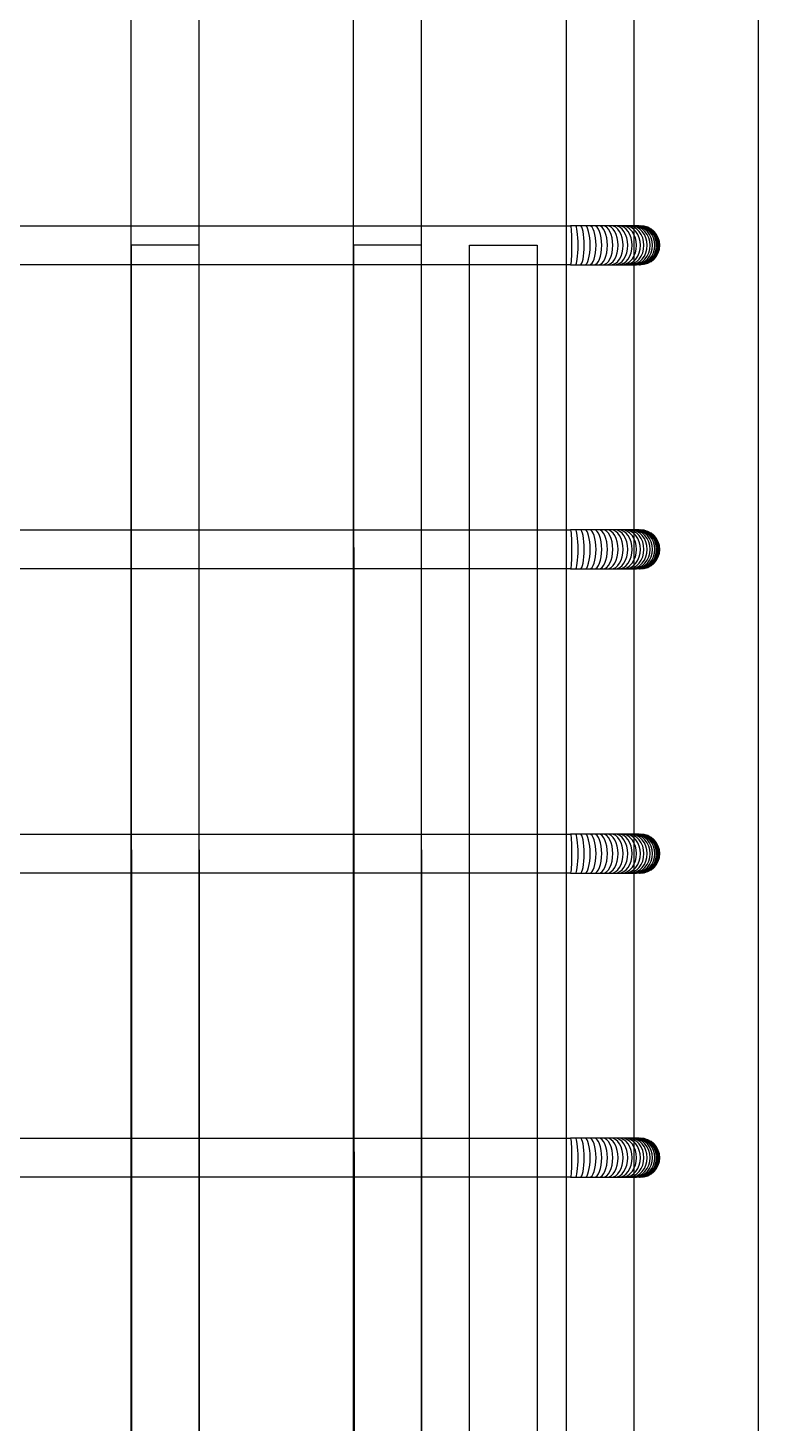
# Model space of a CAD drawing. Header units: inches. Extents: x 31 to 716, y 21 to 143.
# Drawn here: x 225.84 to 227.4, y 65.802 to 68.783 of the extents above; entities that cross this region are included whole.
import ezdxf

# ---------------------------------------------------------------- set-up
doc = ezdxf.new("R2010")
doc.units = ezdxf.units.IN
doc.header["$MEASUREMENT"] = 0
doc.layers.add('INNO-RFT-Y', color=2, linetype='Continuous')

# ---------------------------------------------------------------- blocks, each defined once
blk = doc.blocks.new('rebar')
at = {"layer": 'INNO-RFT-Y', "color": 5}
for p, q in [((0.11709, 2.26868), (0.11706, 2.26868)), ((0.14198, 2.26868), (0.11709, 2.26868)), ((0.11709, 2.26868), (0.11778, 0.02822)), ((0.14198, 2.26868), (0.14204, 2.26868)), ((0.14198, 2.26868), (0.14201, 2.26868)), ((0.14201, 2.26868), (0.14269, 0.02822)), ((0.14204, 2.26868), (0.14201, 2.26868)), ((0.19917, 2.26868), (0.19914, 2.26868)), ((0.22406, 2.26868), (0.19917, 2.26868)), ((0.19917, 2.26868), (0.19986, 0.02822)), ((0.22406, 2.26868), (0.22412, 2.26868)), ((0.22406, 2.26868), (0.22409, 2.26868)), ((0.22409, 2.26868), (0.22477, 0.02822)), ((0.22412, 2.26868), (0.22409, 2.26868))]:
    blk.add_line(p, q, dxfattribs=at)
at = {"layer": 'INNO-RFT-Y', "color": 30, "true_color": 0xf26722}
blk.add_lwpolyline([(0.27839, -1.31151), (0.27839, -0.02501), (0.27839, 0.02779), (0.24198, 0.76779), (0.24198, 2.26868), (0.26696, 2.26868), (0.26696, 0.76865), (0.30337, 0.02865)], dxfattribs=at)
blk = doc.blocks.new('rebar red 2')
at = {"color": 1}
for p, q in [((-52.21323, -96.54951), (-51.49464, -96.54951)), ((-51.49284, -96.54951), (-51.49464, -96.54951)), ((-51.49454, -96.54964), (-51.49464, -96.54951)), ((-51.49446, -96.55005), (-51.49454, -96.54964)), ((-51.49437, -96.55072), (-51.49446, -96.55005)), ((-51.4943, -96.55161), (-51.49437, -96.55072)), ((-51.49424, -96.5527), (-51.4943, -96.55161)), ((-51.49107, -96.54951), (-51.49284, -96.54951)), ((-51.49266, -96.54964), (-51.49284, -96.54951)), ((-51.49248, -96.55005), (-51.49266, -96.54964)), ((-51.49232, -96.55072), (-51.49248, -96.55005)), ((-51.49218, -96.55161), (-51.49232, -96.55072)), ((-51.49206, -96.5527), (-51.49218, -96.55161)), ((-51.48932, -96.54951), (-51.49107, -96.54951)), ((-51.49079, -96.54964), (-51.49107, -96.54951)), ((-51.49053, -96.55005), (-51.49079, -96.54964)), ((-51.49029, -96.55072), (-51.49053, -96.55005)), ((-51.49008, -96.55161), (-51.49029, -96.55072)), ((-51.4899, -96.5527), (-51.49008, -96.55161)), ((-51.48759, -96.54951), (-51.48932, -96.54951)), ((-51.48895, -96.54964), (-51.48932, -96.54951)), ((-51.4886, -96.55005), (-51.48895, -96.54964)), ((-51.48828, -96.55072), (-51.4886, -96.55005)), ((-51.488, -96.55161), (-51.48828, -96.55072)), ((-51.48777, -96.5527), (-51.488, -96.55161)), ((-51.48591, -96.54951), (-51.48759, -96.54951)), ((-51.48714, -96.54964), (-51.48759, -96.54951)), ((-51.48671, -96.55005), (-51.48714, -96.54964)), ((-51.48631, -96.55072), (-51.48671, -96.55005)), ((-51.48596, -96.55161), (-51.48631, -96.55072)), ((-51.48567, -96.5527), (-51.48596, -96.55161)), ((-51.48427, -96.54951), (-51.48591, -96.54951)), ((-51.48537, -96.54964), (-51.48591, -96.54951)), ((-51.48486, -96.55005), (-51.48537, -96.54964)), ((-51.48438, -96.55072), (-51.48486, -96.55005)), ((-51.48396, -96.55161), (-51.48438, -96.55072)), ((-51.48268, -96.54951), (-51.48427, -96.54951)), ((-51.48365, -96.54964), (-51.48427, -96.54951)), ((-51.48362, -96.5527), (-51.48396, -96.55161)), ((-51.48305, -96.55005), (-51.48365, -96.54964)), ((-51.4825, -96.55072), (-51.48305, -96.55005)), ((-51.48116, -96.54951), (-51.48268, -96.54951)), ((-51.48198, -96.54964), (-51.48268, -96.54951)), ((-51.48202, -96.55161), (-51.4825, -96.55072)), ((-51.48162, -96.5527), (-51.48202, -96.55161)), ((-51.48131, -96.55005), (-51.48198, -96.54964)), ((-51.48068, -96.55072), (-51.48131, -96.55005)), ((-51.47969, -96.54951), (-51.48116, -96.54951)), ((-51.48038, -96.54964), (-51.48116, -96.54951)), ((-51.48014, -96.55161), (-51.48068, -96.55072)), ((-51.47963, -96.55005), (-51.48038, -96.54964)), ((-51.47969, -96.5527), (-51.48014, -96.55161)), ((-51.4783, -96.54951), (-51.47969, -96.54951)), ((-51.47884, -96.54964), (-51.47969, -96.54951)), ((-51.47893, -96.55072), (-51.47963, -96.55005)), ((-51.47833, -96.55161), (-51.47893, -96.55072)), ((-51.47802, -96.55005), (-51.47884, -96.54964)), ((-51.47783, -96.5527), (-51.47833, -96.55161)), ((-51.47699, -96.54951), (-51.4783, -96.54951)), ((-51.47738, -96.54964), (-51.4783, -96.54951)), ((-51.47726, -96.55072), (-51.47802, -96.55005)), ((-51.47649, -96.55005), (-51.47738, -96.54964)), ((-51.4766, -96.55161), (-51.47726, -96.55072)), ((-51.47576, -96.54951), (-51.47699, -96.54951)), ((-51.476, -96.54964), (-51.47699, -96.54951)), ((-51.47605, -96.5527), (-51.4766, -96.55161)), ((-51.47567, -96.55072), (-51.47649, -96.55005)), ((-51.47504, -96.55005), (-51.476, -96.54964)), ((-51.47462, -96.54951), (-51.47576, -96.54951)), ((-51.4747, -96.54964), (-51.47576, -96.54951)), ((-51.47495, -96.55161), (-51.47567, -96.55072)), ((-51.47416, -96.55072), (-51.47504, -96.55005)), ((-51.47436, -96.5527), (-51.47495, -96.55161)), ((-51.47369, -96.55005), (-51.4747, -96.54964)), ((-51.47357, -96.54951), (-51.47462, -96.54951)), ((-51.4735, -96.54964), (-51.47462, -96.54951)), ((-51.47339, -96.55161), (-51.47416, -96.55072)), ((-51.47275, -96.55072), (-51.47369, -96.55005)), ((-51.47262, -96.54951), (-51.47357, -96.54951)), ((-51.4724, -96.54964), (-51.47357, -96.54951)), ((-51.47243, -96.55005), (-51.4735, -96.54964)), ((-51.47276, -96.5527), (-51.47339, -96.55161)), ((-51.47193, -96.55161), (-51.47275, -96.55072)), ((-51.47177, -96.54951), (-51.47262, -96.54951)), ((-51.4714, -96.54964), (-51.47262, -96.54951)), ((-51.47144, -96.55072), (-51.47243, -96.55005)), ((-51.47128, -96.55005), (-51.4724, -96.54964)), ((-51.47126, -96.5527), (-51.47193, -96.55161)), ((-51.47103, -96.54951), (-51.47177, -96.54951)), ((-51.47051, -96.54964), (-51.47177, -96.54951)), ((-51.47058, -96.55161), (-51.47144, -96.55072)), ((-51.47023, -96.55005), (-51.4714, -96.54964)), ((-51.47024, -96.55072), (-51.47128, -96.55005)), ((-51.47039, -96.54951), (-51.47103, -96.54951)), ((-51.46973, -96.54964), (-51.47103, -96.54951)), ((-51.46987, -96.5527), (-51.47058, -96.55161)), ((-51.4693, -96.55005), (-51.47051, -96.54964)), ((-51.46906, -96.54964), (-51.47039, -96.54951)), ((-51.46946, -96.54951), (-51.47039, -96.54951)), ((-51.46934, -96.55161), (-51.47024, -96.55072)), ((-51.46916, -96.55072), (-51.47023, -96.55005)), ((-51.46848, -96.55005), (-51.46973, -96.54964)), ((-51.46946, -96.54951), (-51.46923, -96.54953)), ((-51.46859, -96.5527), (-51.46934, -96.55161)), ((-51.46818, -96.55072), (-51.4693, -96.55005)), ((-51.46917, -96.54951), (-51.46923, -96.54953)), ((-51.4692, -96.54953), (-51.46923, -96.54953)), ((-51.46917, -96.54951), (-51.4692, -96.54953)), ((-51.46917, -96.54951), (-51.46905, -96.54952)), ((-51.46821, -96.55161), (-51.46916, -96.55072)), ((-51.46779, -96.55005), (-51.46906, -96.54964)), ((-51.46899, -96.54951), (-51.46905, -96.54952)), ((-51.46899, -96.54951), (-51.46893, -96.54951)), ((-51.46896, -96.54951), (-51.46899, -96.54951)), ((-51.46893, -96.54951), (-51.46896, -96.54951)), ((-51.46809, -96.54964), (-51.46893, -96.54951)), ((-51.46851, -96.54964), (-51.46893, -96.54951)), ((-51.46721, -96.55005), (-51.46851, -96.54964)), ((-51.46733, -96.55072), (-51.46848, -96.55005)), ((-51.46744, -96.5527), (-51.46821, -96.55161)), ((-51.46721, -96.55161), (-51.46818, -96.55072)), ((-51.46676, -96.55005), (-51.46809, -96.54964)), ((-51.46778, -96.54964), (-51.46809, -96.54964)), ((-51.46661, -96.55072), (-51.46779, -96.55005)), ((-51.46644, -96.55005), (-51.46778, -96.54964)), ((-51.46753, -96.54964), (-51.46778, -96.54964)), ((-51.46624, -96.55005), (-51.46753, -96.54964)), ((-51.46633, -96.55161), (-51.46733, -96.55072)), ((-51.46601, -96.55072), (-51.46721, -96.55005)), ((-51.4664, -96.5527), (-51.46721, -96.55161)), ((-51.46554, -96.55072), (-51.46676, -96.55005)), ((-51.46557, -96.55161), (-51.46661, -96.55072)), ((-51.46521, -96.55072), (-51.46644, -96.55005)), ((-51.4655, -96.5527), (-51.46633, -96.55161)), ((-51.46618, -96.55005), (-51.46624, -96.55005)), ((-51.465, -96.55072), (-51.46618, -96.55005)), ((-51.46496, -96.55161), (-51.46601, -96.55072)), ((-51.46473, -96.5527), (-51.46557, -96.55161)), ((-51.46447, -96.55161), (-51.46554, -96.55072)), ((-51.46412, -96.55161), (-51.46521, -96.55072)), ((-51.46494, -96.55072), (-51.465, -96.55072)), ((-51.46409, -96.5527), (-51.46496, -96.55161)), ((-51.46391, -96.55161), (-51.46494, -96.55072)), ((-51.46359, -96.5527), (-51.46447, -96.55161)), ((-51.46324, -96.5527), (-51.46412, -96.55161)), ((-51.46302, -96.5527), (-51.46391, -96.55161)), ((-51.46385, -96.55161), (-51.46391, -96.55161)), ((-51.46295, -96.5527), (-51.46385, -96.55161)), ((-51.4942, -96.55395), (-51.49424, -96.5527)), ((-51.49417, -96.5553), (-51.4942, -96.55395)), ((-51.49416, -96.5567), (-51.49417, -96.5553)), ((-51.49417, -96.5581), (-51.49416, -96.5567)), ((-51.49198, -96.55395), (-51.49206, -96.5527)), ((-51.49192, -96.5553), (-51.49198, -96.55395)), ((-51.49191, -96.5567), (-51.49192, -96.5553)), ((-51.49192, -96.5581), (-51.49191, -96.5567)), ((-51.48977, -96.55395), (-51.4899, -96.5527)), ((-51.48969, -96.5553), (-51.48977, -96.55395)), ((-51.48966, -96.5567), (-51.48969, -96.5553)), ((-51.48969, -96.5581), (-51.48966, -96.5567)), ((-51.4876, -96.55395), (-51.48777, -96.5527)), ((-51.48749, -96.5553), (-51.4876, -96.55395)), ((-51.48745, -96.5567), (-51.48749, -96.5553)), ((-51.48749, -96.5581), (-51.48745, -96.5567)), ((-51.48546, -96.55395), (-51.48567, -96.5527)), ((-51.48533, -96.5553), (-51.48546, -96.55395)), ((-51.48528, -96.5567), (-51.48533, -96.5553)), ((-51.48533, -96.5581), (-51.48528, -96.5567)), ((-51.48337, -96.55395), (-51.48362, -96.5527)), ((-51.48321, -96.5553), (-51.48337, -96.55395)), ((-51.48316, -96.5567), (-51.48321, -96.5553)), ((-51.48321, -96.5581), (-51.48316, -96.5567)), ((-51.48133, -96.55395), (-51.48162, -96.5527)), ((-51.48115, -96.5553), (-51.48133, -96.55395)), ((-51.48109, -96.5567), (-51.48115, -96.5553)), ((-51.48115, -96.5581), (-51.48109, -96.5567)), ((-51.47936, -96.55395), (-51.47969, -96.5527)), ((-51.47915, -96.5553), (-51.47936, -96.55395)), ((-51.47909, -96.5567), (-51.47915, -96.5553)), ((-51.47915, -96.5581), (-51.47909, -96.5567)), ((-51.47746, -96.55395), (-51.47783, -96.5527)), ((-51.47723, -96.5553), (-51.47746, -96.55395)), ((-51.47716, -96.5567), (-51.47723, -96.5553)), ((-51.47723, -96.5581), (-51.47716, -96.5567)), ((-51.47565, -96.55395), (-51.47605, -96.5527)), ((-51.4754, -96.5553), (-51.47565, -96.55395)), ((-51.47531, -96.5567), (-51.4754, -96.5553)), ((-51.4754, -96.5581), (-51.47531, -96.5567)), ((-51.47392, -96.55395), (-51.47436, -96.5527)), ((-51.47365, -96.5553), (-51.47392, -96.55395)), ((-51.47356, -96.5567), (-51.47365, -96.5553)), ((-51.47365, -96.5581), (-51.47356, -96.5567)), ((-51.47229, -96.55395), (-51.47276, -96.5527)), ((-51.472, -96.5553), (-51.47229, -96.55395)), ((-51.4719, -96.5567), (-51.472, -96.5553)), ((-51.472, -96.5581), (-51.4719, -96.5567)), ((-51.47076, -96.55395), (-51.47126, -96.5527)), ((-51.47045, -96.5553), (-51.47076, -96.55395)), ((-51.47035, -96.5567), (-51.47045, -96.5553)), ((-51.47045, -96.5581), (-51.47035, -96.5567)), ((-51.46934, -96.55395), (-51.46987, -96.5527)), ((-51.46902, -96.5553), (-51.46934, -96.55395)), ((-51.46891, -96.5567), (-51.46902, -96.5553)), ((-51.46902, -96.5581), (-51.46891, -96.5567)), ((-51.46804, -96.55395), (-51.46859, -96.5527)), ((-51.4677, -96.5553), (-51.46804, -96.55395)), ((-51.46758, -96.5567), (-51.4677, -96.5553)), ((-51.4677, -96.5581), (-51.46758, -96.5567)), ((-51.46686, -96.55395), (-51.46744, -96.5527)), ((-51.46651, -96.5553), (-51.46686, -96.55395)), ((-51.46639, -96.5567), (-51.46651, -96.5553)), ((-51.46651, -96.5581), (-51.46639, -96.5567)), ((-51.46581, -96.55395), (-51.4664, -96.5527)), ((-51.46544, -96.5553), (-51.46581, -96.55395)), ((-51.46488, -96.55395), (-51.4655, -96.5527)), ((-51.46532, -96.5567), (-51.46544, -96.5553)), ((-51.46544, -96.5581), (-51.46532, -96.5567)), ((-51.46451, -96.5553), (-51.46488, -96.55395)), ((-51.4641, -96.55395), (-51.46473, -96.5527)), ((-51.46438, -96.5567), (-51.46451, -96.5553)), ((-51.46451, -96.5581), (-51.46438, -96.5567)), ((-51.46371, -96.5553), (-51.4641, -96.55395)), ((-51.46345, -96.55395), (-51.46409, -96.5527)), ((-51.46358, -96.5567), (-51.46371, -96.5553)), ((-51.46371, -96.5581), (-51.46358, -96.5567)), ((-51.46294, -96.55395), (-51.46359, -96.5527)), ((-51.46305, -96.5553), (-51.46345, -96.55395)), ((-51.46258, -96.55395), (-51.46324, -96.5527)), ((-51.46292, -96.5567), (-51.46305, -96.5553)), ((-51.46305, -96.5581), (-51.46292, -96.5567)), ((-51.46236, -96.55395), (-51.46302, -96.5527)), ((-51.46229, -96.55395), (-51.46295, -96.5527)), ((-51.46254, -96.5553), (-51.46294, -96.55395)), ((-51.46217, -96.5553), (-51.46258, -96.55395)), ((-51.4624, -96.5567), (-51.46254, -96.5553)), ((-51.46254, -96.5581), (-51.4624, -96.5567)), ((-51.46195, -96.5553), (-51.46236, -96.55395)), ((-51.46188, -96.5553), (-51.46229, -96.55395)), ((-51.46203, -96.5567), (-51.46217, -96.5553)), ((-51.46217, -96.5581), (-51.46203, -96.5567)), ((-51.46181, -96.5567), (-51.46195, -96.5553)), ((-51.46195, -96.5581), (-51.46181, -96.5567)), ((-51.46174, -96.5567), (-51.46188, -96.5553)), ((-51.46188, -96.5581), (-51.46174, -96.5567)), ((-51.49437, -96.56268), (-51.4943, -96.56179)), ((-51.4943, -96.56179), (-51.49424, -96.5607)), ((-51.49424, -96.5607), (-51.4942, -96.55945)), ((-51.4942, -96.55945), (-51.49417, -96.5581)), ((-51.49232, -96.56268), (-51.49218, -96.56179)), ((-51.49218, -96.56179), (-51.49206, -96.5607)), ((-51.49206, -96.5607), (-51.49198, -96.55945)), ((-51.49198, -96.55945), (-51.49192, -96.5581)), ((-51.49029, -96.56268), (-51.49008, -96.56179)), ((-51.49008, -96.56179), (-51.4899, -96.5607)), ((-51.4899, -96.5607), (-51.48977, -96.55945)), ((-51.48977, -96.55945), (-51.48969, -96.5581)), ((-51.48828, -96.56268), (-51.488, -96.56179)), ((-51.488, -96.56179), (-51.48777, -96.5607)), ((-51.48777, -96.5607), (-51.4876, -96.55945)), ((-51.4876, -96.55945), (-51.48749, -96.5581)), ((-51.48631, -96.56268), (-51.48596, -96.56179)), ((-51.48596, -96.56179), (-51.48567, -96.5607)), ((-51.48567, -96.5607), (-51.48546, -96.55945)), ((-51.48546, -96.55945), (-51.48533, -96.5581)), ((-51.48438, -96.56268), (-51.48396, -96.56179)), ((-51.48396, -96.56179), (-51.48362, -96.5607)), ((-51.48362, -96.5607), (-51.48337, -96.55945)), ((-51.48337, -96.55945), (-51.48321, -96.5581)), ((-51.4825, -96.56268), (-51.48202, -96.56179)), ((-51.48202, -96.56179), (-51.48162, -96.5607)), ((-51.48162, -96.5607), (-51.48133, -96.55945)), ((-51.48133, -96.55945), (-51.48115, -96.5581)), ((-51.48068, -96.56268), (-51.48014, -96.56179)), ((-51.48014, -96.56179), (-51.47969, -96.5607)), ((-51.47969, -96.5607), (-51.47936, -96.55945)), ((-51.47936, -96.55945), (-51.47915, -96.5581)), ((-51.47893, -96.56268), (-51.47833, -96.56179)), ((-51.47833, -96.56179), (-51.47783, -96.5607)), ((-51.47783, -96.5607), (-51.47746, -96.55945)), ((-51.47746, -96.55945), (-51.47723, -96.5581)), ((-51.47726, -96.56268), (-51.4766, -96.56179)), ((-51.4766, -96.56179), (-51.47605, -96.5607)), ((-51.47605, -96.5607), (-51.47565, -96.55945)), ((-51.47567, -96.56268), (-51.47495, -96.56179)), ((-51.47565, -96.55945), (-51.4754, -96.5581)), ((-51.47495, -96.56179), (-51.47436, -96.5607)), ((-51.47436, -96.5607), (-51.47392, -96.55945)), ((-51.47416, -96.56268), (-51.47339, -96.56179)), ((-51.47392, -96.55945), (-51.47365, -96.5581)), ((-51.47339, -96.56179), (-51.47276, -96.5607)), ((-51.47276, -96.5607), (-51.47229, -96.55945)), ((-51.47275, -96.56268), (-51.47193, -96.56179)), ((-51.47229, -96.55945), (-51.472, -96.5581)), ((-51.47193, -96.56179), (-51.47126, -96.5607)), ((-51.47144, -96.56268), (-51.47058, -96.56179)), ((-51.47126, -96.5607), (-51.47076, -96.55945)), ((-51.47076, -96.55945), (-51.47045, -96.5581)), ((-51.47058, -96.56179), (-51.46987, -96.5607)), ((-51.47024, -96.56268), (-51.46934, -96.56179)), ((-51.46987, -96.5607), (-51.46934, -96.55945)), ((-51.46934, -96.55945), (-51.46902, -96.5581)), ((-51.46934, -96.56179), (-51.46859, -96.5607)), ((-51.46916, -96.56268), (-51.46821, -96.56179)), ((-51.46859, -96.5607), (-51.46804, -96.55945)), ((-51.46821, -96.56179), (-51.46744, -96.5607)), ((-51.46818, -96.56268), (-51.46721, -96.56179)), ((-51.46804, -96.55945), (-51.4677, -96.5581)), ((-51.46744, -96.5607), (-51.46686, -96.55945)), ((-51.46733, -96.56268), (-51.46633, -96.56179)), ((-51.46721, -96.56179), (-51.4664, -96.5607)), ((-51.46686, -96.55945), (-51.46651, -96.5581)), ((-51.46661, -96.56268), (-51.46557, -96.56179)), ((-51.4664, -96.5607), (-51.46581, -96.55945)), ((-51.46633, -96.56179), (-51.4655, -96.5607)), ((-51.46601, -96.56268), (-51.46496, -96.56179)), ((-51.46581, -96.55945), (-51.46544, -96.5581)), ((-51.46557, -96.56179), (-51.46473, -96.5607)), ((-51.46554, -96.56268), (-51.46447, -96.56179)), ((-51.4655, -96.5607), (-51.46488, -96.55945)), ((-51.46521, -96.56268), (-51.46412, -96.56179)), ((-51.46496, -96.56179), (-51.46409, -96.5607)), ((-51.46494, -96.56268), (-51.46391, -96.56179)), ((-51.46488, -96.55945), (-51.46451, -96.5581)), ((-51.46473, -96.5607), (-51.4641, -96.55945)), ((-51.46447, -96.56179), (-51.46359, -96.5607)), ((-51.46412, -96.56179), (-51.46324, -96.5607)), ((-51.4641, -96.55945), (-51.46371, -96.5581)), ((-51.46409, -96.5607), (-51.46345, -96.55945)), ((-51.46391, -96.56179), (-51.46302, -96.5607)), ((-51.46391, -96.56179), (-51.46385, -96.56179)), ((-51.46385, -96.56179), (-51.46295, -96.5607)), ((-51.46359, -96.5607), (-51.46294, -96.55945)), ((-51.46345, -96.55945), (-51.46305, -96.5581)), ((-51.46324, -96.5607), (-51.46258, -96.55945)), ((-51.46302, -96.5607), (-51.46236, -96.55945)), ((-51.46295, -96.5607), (-51.46229, -96.55945)), ((-51.46294, -96.55945), (-51.46254, -96.5581)), ((-51.46258, -96.55945), (-51.46217, -96.5581)), ((-51.46236, -96.55945), (-51.46195, -96.5581)), ((-51.46229, -96.55945), (-51.46188, -96.5581)), ((-51.49464, -96.56389), (-52.21323, -96.56389)), ((-51.49464, -96.56389), (-51.49454, -96.56375)), ((-51.49464, -96.56389), (-51.49284, -96.56389)), ((-51.49454, -96.56375), (-51.49446, -96.56334)), ((-51.49446, -96.56334), (-51.49437, -96.56268)), ((-51.49284, -96.56389), (-51.49266, -96.56375)), ((-51.49284, -96.56389), (-51.49107, -96.56389)), ((-51.49266, -96.56375), (-51.49248, -96.56334)), ((-51.49248, -96.56334), (-51.49232, -96.56268)), ((-51.49107, -96.56389), (-51.49079, -96.56375)), ((-51.49107, -96.56389), (-51.48932, -96.56389)), ((-51.49079, -96.56375), (-51.49053, -96.56334)), ((-51.49053, -96.56334), (-51.49029, -96.56268)), ((-51.48932, -96.56389), (-51.48895, -96.56375)), ((-51.48932, -96.56389), (-51.48759, -96.56389)), ((-51.48895, -96.56375), (-51.4886, -96.56334)), ((-51.4886, -96.56334), (-51.48828, -96.56268)), ((-51.48759, -96.56389), (-51.48714, -96.56375)), ((-51.48759, -96.56389), (-51.48591, -96.56389)), ((-51.48714, -96.56375), (-51.48671, -96.56334)), ((-51.48671, -96.56334), (-51.48631, -96.56268)), ((-51.48591, -96.56389), (-51.48537, -96.56375)), ((-51.48591, -96.56389), (-51.48427, -96.56389)), ((-51.48537, -96.56375), (-51.48486, -96.56334)), ((-51.48486, -96.56334), (-51.48438, -96.56268)), ((-51.48427, -96.56389), (-51.48365, -96.56375)), ((-51.48427, -96.56389), (-51.48268, -96.56389)), ((-51.48365, -96.56375), (-51.48305, -96.56334)), ((-51.48305, -96.56334), (-51.4825, -96.56268)), ((-51.48268, -96.56389), (-51.48198, -96.56375)), ((-51.48268, -96.56389), (-51.48116, -96.56389)), ((-51.48198, -96.56375), (-51.48131, -96.56334)), ((-51.48131, -96.56334), (-51.48068, -96.56268)), ((-51.48116, -96.56389), (-51.48038, -96.56375)), ((-51.48116, -96.56389), (-51.47969, -96.56389)), ((-51.48038, -96.56375), (-51.47963, -96.56334)), ((-51.47969, -96.56389), (-51.47884, -96.56375)), ((-51.47969, -96.56389), (-51.4783, -96.56389)), ((-51.47963, -96.56334), (-51.47893, -96.56268)), ((-51.47884, -96.56375), (-51.47802, -96.56334)), ((-51.4783, -96.56389), (-51.47738, -96.56375)), ((-51.4783, -96.56389), (-51.47699, -96.56389)), ((-51.47802, -96.56334), (-51.47726, -96.56268)), ((-51.47738, -96.56375), (-51.47649, -96.56334)), ((-51.47699, -96.56389), (-51.476, -96.56375)), ((-51.47699, -96.56389), (-51.47576, -96.56389)), ((-51.47649, -96.56334), (-51.47567, -96.56268)), ((-51.476, -96.56375), (-51.47504, -96.56334)), ((-51.47576, -96.56389), (-51.4747, -96.56375)), ((-51.47576, -96.56389), (-51.47462, -96.56389)), ((-51.47504, -96.56334), (-51.47416, -96.56268)), ((-51.4747, -96.56375), (-51.47369, -96.56334)), ((-51.47462, -96.56389), (-51.4735, -96.56375)), ((-51.47462, -96.56389), (-51.47357, -96.56389)), ((-51.47369, -96.56334), (-51.47275, -96.56268)), ((-51.47357, -96.56389), (-51.4724, -96.56375)), ((-51.47357, -96.56389), (-51.47262, -96.56389)), ((-51.4735, -96.56375), (-51.47243, -96.56334)), ((-51.47262, -96.56389), (-51.4714, -96.56375)), ((-51.47262, -96.56389), (-51.47177, -96.56389)), ((-51.47243, -96.56334), (-51.47144, -96.56268)), ((-51.4724, -96.56375), (-51.47128, -96.56334)), ((-51.47177, -96.56389), (-51.47051, -96.56375)), ((-51.47177, -96.56389), (-51.47103, -96.56389)), ((-51.4714, -96.56375), (-51.47023, -96.56334)), ((-51.47128, -96.56334), (-51.47024, -96.56268)), ((-51.47103, -96.56389), (-51.46973, -96.56375)), ((-51.47103, -96.56389), (-51.47039, -96.56389)), ((-51.47051, -96.56375), (-51.4693, -96.56334)), ((-51.47039, -96.56389), (-51.46906, -96.56375)), ((-51.46917, -96.56389), (-51.47039, -96.56389)), ((-51.47023, -96.56334), (-51.46916, -96.56268)), ((-51.46973, -96.56375), (-51.46848, -96.56334)), ((-51.4693, -96.56334), (-51.46818, -96.56268)), ((-51.46917, -96.56389), (-51.46905, -96.56388)), ((-51.46906, -96.56375), (-51.46779, -96.56334)), ((-51.46905, -96.56388), (-51.46899, -96.56389)), ((-51.46899, -96.56389), (-51.46893, -96.56389)), ((-51.46899, -96.56389), (-51.46896, -96.56389)), ((-51.46896, -96.56389), (-51.46893, -96.56389)), ((-51.46893, -96.56389), (-51.46809, -96.56375)), ((-51.46893, -96.56389), (-51.46851, -96.56375)), ((-51.46851, -96.56375), (-51.46721, -96.56334)), ((-51.46848, -96.56334), (-51.46733, -96.56268)), ((-51.46809, -96.56375), (-51.46676, -96.56334)), ((-51.46809, -96.56375), (-51.46778, -96.56375)), ((-51.46779, -96.56334), (-51.46661, -96.56268)), ((-51.46778, -96.56375), (-51.46644, -96.56334)), ((-51.46753, -96.56375), (-51.46778, -96.56375)), ((-51.46753, -96.56375), (-51.46624, -96.56334)), ((-51.46721, -96.56334), (-51.46601, -96.56268)), ((-51.46676, -96.56334), (-51.46554, -96.56268)), ((-51.46644, -96.56334), (-51.46521, -96.56268)), ((-51.46624, -96.56334), (-51.46618, -96.56334)), ((-51.46618, -96.56334), (-51.465, -96.56268)), ((-51.465, -96.56268), (-51.46494, -96.56268))]:
    blk.add_line(p, q, dxfattribs=at)
blk = doc.blocks.new('*U284')
at = {"xscale": 5.790493255340768, "yscale": 5.790493255340768, "zscale": 5.790493255340768}
blk.add_blockref('rebar red 2', (300.2599, 559.1109), dxfattribs=at)
blk = doc.blocks.new('*U285')
at = {"color": 0, "linetype": 'ByBlock', "lineweight": -2, "transparency": 16777216}
for p in [(0, 5.85), (0, 5.2), (0, 4.55), (0, 3.9)]:
    blk.add_blockref('*U284', p, dxfattribs=at)

msp = doc.modelspace()

# ---------------------------------------------------------------- linework, layer by layer
msp.add_line((227.4005, 77.1163), (227.4005, 47.5875))
at = {"layer": 'INNO-RFT-Y', "color": 5}
for p, q in [((226.0605, 59.6328), (226.0605, 85.7977)), ((226.205, 85.7977), (226.2051, 59.6328)), ((226.5358, 59.6328), (226.5358, 85.7977)), ((226.6802, 85.7977), (226.6804, 59.6328)), ((226.9907, 59.6328), (226.9907, 85.7977)), ((227.1354, 59.6328), (227.1354, 85.7977))]:
    msp.add_line(p, q, dxfattribs=at)

# ---------------------------------------------------------------- block references
msp.add_blockref('*U285', (224.9193, 62.4688))
at = {"xscale": 5.790493255340768, "yscale": 5.790493255340768, "zscale": 5.790493255340768}
msp.add_blockref('rebar', (225.3827, 55.1818), dxfattribs=at)

doc.saveas('drawing.dxf')
